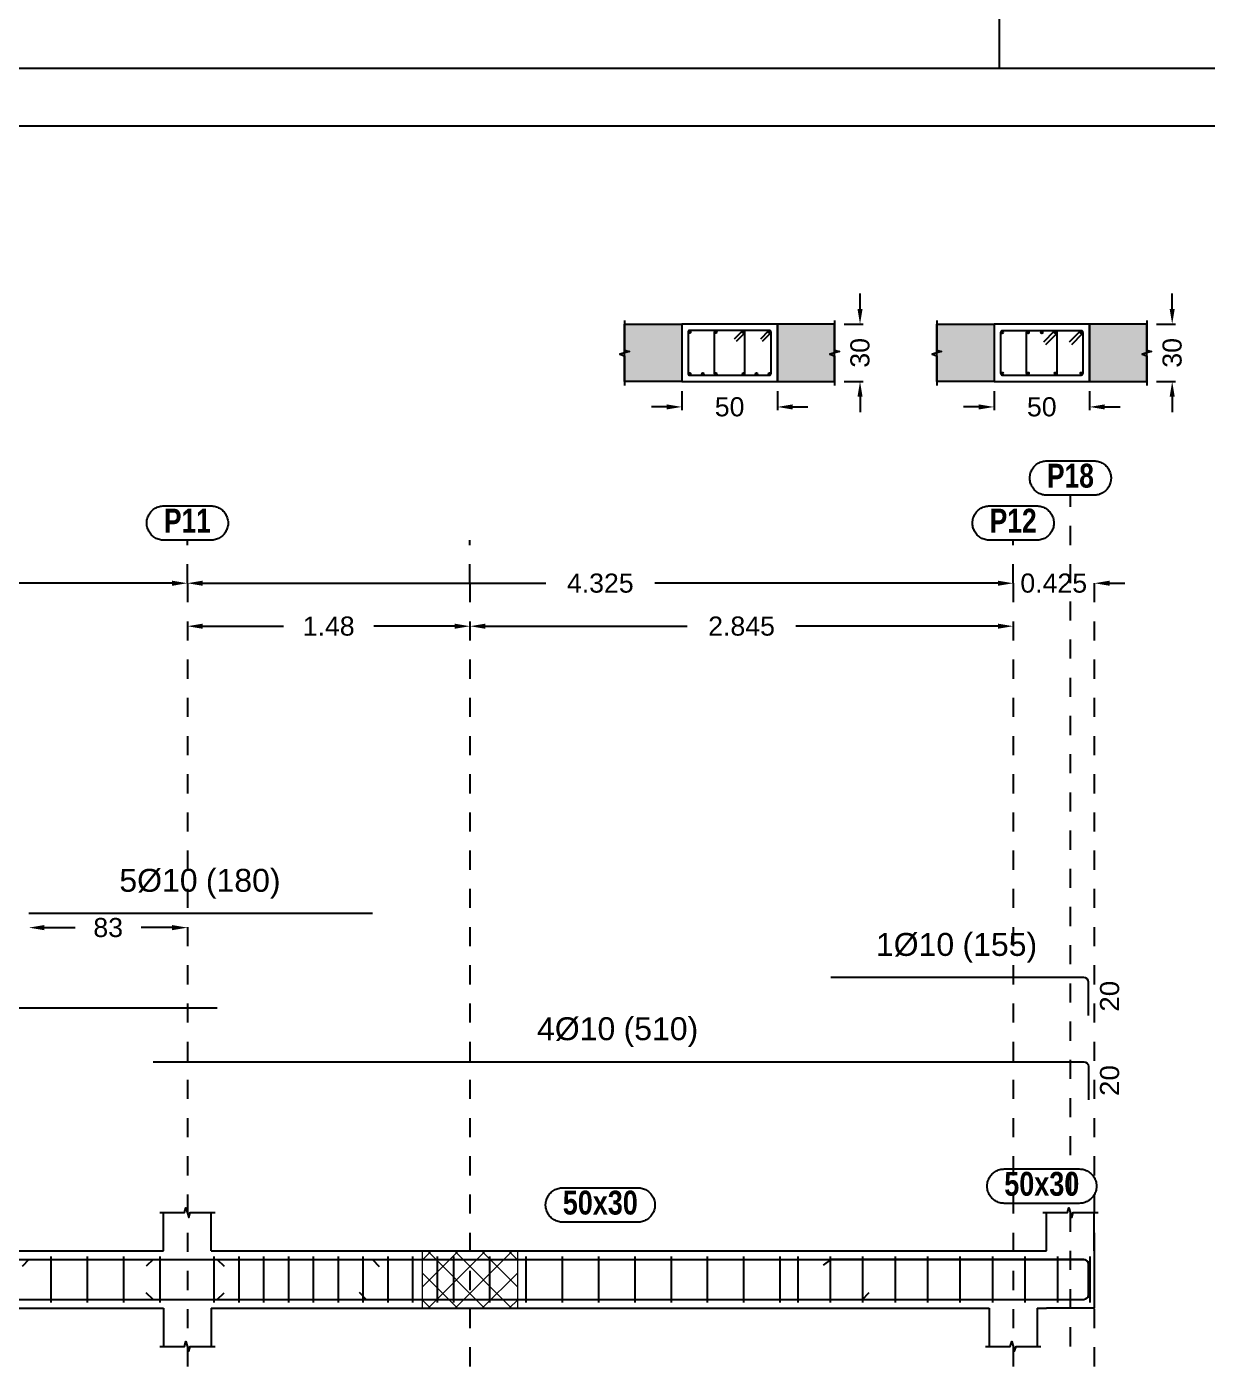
# Model space of a CAD drawing. Extents: x 2455 to 9764, y -806 to 181.
# Drawn here: x 4891.25 to 4897.43, y -496.21 to -489.16 of the extents above; entities that cross this region are included whole.
import ezdxf
from ezdxf.enums import TextEntityAlignment as Align

# ---------------------------------------------------------------- set-up
doc = ezdxf.new("R2010")
doc.units = 0
doc.header["$LTSCALE"] = 0.2
doc.header["$MEASUREMENT"] = 0
doc.linetypes.add('CYPE_RAYAPUNTO', pattern=[0.4125, 0.2025, -0.105, 0, -0.105])
doc.linetypes.add('PUNTOS2', pattern=[0.125, 0, -0.125])
for name, color, linetype in [('01_cotas', 4, 'CONTINUOUS'), ('01_parcela', 7, 'CONTINUOUS'), ('01_primera', 5, 'CONTINUOUS'), ('ALZ_CONT_NUDOS', 5, 'CONTINUOUS'), ('ALZ_CONT_VIG_HORMIGON', 5, 'CONTINUOUS'), ('ALZ_COT_COT_LIN_APOYOS', 120, 'CYPE_RAYAPUNTO'), ('ALZ_REF_REF_REFERENCIA', 3, 'CONTINUOUS'), ('ALZ_REF_TEXTO_REF_NOMBRE', 3, 'CONTINUOUS'), ('ARM_LONGITUDINAL_Ø10', 4, 'CONTINUOUS'), ('ARM_TRANSVERSAL_Ø6', 4, 'CONTINUOUS'), ('ARM_TRANSVERSAL_Ø8', 4, 'CONTINUOUS'), ('SEC_CONT_FORJADOS_SECCION', 8, 'CONTINUOUS'), ('SEC_CONT_VIG_HORMIGON_SECCION', 2, 'CONTINUOUS'), ('UNI_CORTANTES', 3, 'CONTINUOUS')]:
    doc.layers.add(name, color=color, linetype=linetype)
doc.layers.add('VIG_CARAS', color=5, linetype='CONTINUOUS', lineweight=9)
doc.styles.add('BERNARDO', font='GOTHICB.TTF')
doc.styles.add('CYPETXT_0.15', font='arial.ttf', dxfattribs={"height": 0.1})
doc.styles.add('Estilo1', font='swissel.ttf')
doc.styles.add('NIEVES2', font='sanss___.ttf')
doc.styles.add('ROMANS', font='romans')
doc.dimstyles.new('DECIMAL-50', dxfattribs={"dimtxt": 0.08, "dimasz": 0.15, "dimexe": 0.05, "dimexo": 0.05, "dimgap": 0.09, "dimtad": 0, "dimzin": 0, "dimdsep": 46, "dimtxsty": 'ROMANS', "dimblk": 'DOTSMALL', "dimcen": 0.09, "dimclrt": 7, "dimadec": 0, "dimazin": 0, "dimtfac": 1.38, "dimtix": 1, "dimtofl": 0, "dimtmove": 2, "dimatfit": 3, "dimldrblk": 'OBLIQUE', "dimfxl": 1, "dimtolj": 1, "dimtzin": 0, "dimarcsym": 0})

# ---------------------------------------------------------------- blocks, each defined once
blk = doc.blocks.new('*D608')
at = {"layer": '01_cotas', "color": 0, "linetype": 'PUNTOS2', "lineweight": -2, "transparency": 16777216}
for p, q in [((4894.6808, -491.0713), (4894.6808, -491.2043)), ((4895.1808, -491.0713), (4895.1808, -491.2043))]:
    blk.add_line(p, q, dxfattribs=at)
at = {"layer": '01_cotas', "color": 0, "lineweight": -2, "transparency": 16777216}
for p, q in [((4894.6008, -491.1543), (4894.5208, -491.1543)), ((4895.2608, -491.1543), (4895.3408, -491.1543))]:
    blk.add_line(p, q, dxfattribs=at)
at = {"layer": '01_cotas', "color": 0, "transparency": 16777216}
for points in [[(4894.6008, -491.141), (4894.6008, -491.1676), (4894.6808, -491.1543)], [(4895.2608, -491.141), (4895.2608, -491.1676), (4895.1808, -491.1543)]]:
    blk.add_solid(points, dxfattribs=at)
at = {"layer": '01_cotas', "color": 5, "transparency": 16777216, "insert": (4894.9308, -491.1543), "char_height": 0.1, "attachment_point": 5, "style": 'Estilo1'}
blk.add_mtext('\\A1;50', dxfattribs=at)
blk = doc.blocks.new('*D609')
at = {"layer": '01_cotas', "color": 0, "lineweight": -2, "transparency": 16777216}
for p, q in [((4895.6138, -490.6413), (4895.6138, -490.5613)), ((4895.6138, -491.1013), (4895.6138, -491.1813))]:
    blk.add_line(p, q, dxfattribs=at)
at = {"layer": '01_cotas', "color": 0, "linetype": 'PUNTOS2', "lineweight": -2, "transparency": 16777216}
for p, q in [((4895.5308, -490.7213), (4895.6638, -490.7213)), ((4895.5308, -491.0213), (4895.6638, -491.0213))]:
    blk.add_line(p, q, dxfattribs=at)
at = {"layer": '01_cotas', "color": 0, "transparency": 16777216}
for points in [[(4895.6005, -490.6413), (4895.6272, -490.6413), (4895.6138, -490.7213)], [(4895.6005, -491.1013), (4895.6272, -491.1013), (4895.6138, -491.0213)]]:
    blk.add_solid(points, dxfattribs=at)
at = {"layer": '01_cotas', "color": 5, "transparency": 16777216, "insert": (4895.6138, -490.8713), "char_height": 0.1, "attachment_point": 5, "rotation": 90, "style": 'Estilo1'}
blk.add_mtext('\\A1;30', dxfattribs=at)
blk = doc.blocks.new('*D610')
at = {"layer": '01_cotas', "color": 0, "linetype": 'PUNTOS2', "lineweight": -2, "transparency": 16777216}
for p, q in [((4896.3159, -491.0713), (4896.3159, -491.2043)), ((4896.8159, -491.0713), (4896.8159, -491.2043))]:
    blk.add_line(p, q, dxfattribs=at)
at = {"layer": '01_cotas', "color": 0, "lineweight": -2, "transparency": 16777216}
for p, q in [((4896.2359, -491.1543), (4896.1559, -491.1543)), ((4896.8959, -491.1543), (4896.9759, -491.1543))]:
    blk.add_line(p, q, dxfattribs=at)
at = {"layer": '01_cotas', "color": 0, "transparency": 16777216}
for points in [[(4896.2359, -491.141), (4896.2359, -491.1676), (4896.3159, -491.1543)], [(4896.8959, -491.141), (4896.8959, -491.1676), (4896.8159, -491.1543)]]:
    blk.add_solid(points, dxfattribs=at)
at = {"layer": '01_cotas', "color": 5, "transparency": 16777216, "insert": (4896.5659, -491.1543), "char_height": 0.1, "attachment_point": 5, "style": 'Estilo1'}
blk.add_mtext('\\A1;50', dxfattribs=at)
blk = doc.blocks.new('*D611')
at = {"layer": '01_cotas', "color": 0, "lineweight": -2, "transparency": 16777216}
for p, q in [((4897.2489, -490.6413), (4897.2489, -490.5613)), ((4897.2489, -491.1013), (4897.2489, -491.1813))]:
    blk.add_line(p, q, dxfattribs=at)
at = {"layer": '01_cotas', "color": 0, "linetype": 'PUNTOS2', "lineweight": -2, "transparency": 16777216}
for p, q in [((4897.1659, -490.7213), (4897.2989, -490.7213)), ((4897.1659, -491.0213), (4897.2989, -491.0213))]:
    blk.add_line(p, q, dxfattribs=at)
at = {"layer": '01_cotas', "color": 0, "transparency": 16777216}
for points in [[(4897.2356, -490.6413), (4897.2622, -490.6413), (4897.2489, -490.7213)], [(4897.2356, -491.1013), (4897.2622, -491.1013), (4897.2489, -491.0213)]]:
    blk.add_solid(points, dxfattribs=at)
at = {"layer": '01_cotas', "color": 5, "transparency": 16777216, "insert": (4897.2489, -490.8713), "char_height": 0.1, "attachment_point": 5, "rotation": 90, "style": 'Estilo1'}
blk.add_mtext('\\A1;30', dxfattribs=at)
blk = doc.blocks.new('*D612')
at = {"layer": '01_cotas', "color": 0, "lineweight": -2, "transparency": 16777216}
for p, q in [((4892.1709, -492.3022), (4892.5944, -492.3022)), ((4893.4907, -492.3022), (4893.0673, -492.3022))]:
    blk.add_line(p, q, dxfattribs=at)
at = {"layer": '01_cotas', "color": 0, "transparency": 16777216}
for points in [[(4892.1709, -492.2889), (4892.1709, -492.3156), (4892.0909, -492.3022)], [(4893.4907, -492.2889), (4893.4907, -492.3156), (4893.5707, -492.3022)]]:
    blk.add_solid(points, dxfattribs=at)
at = {"layer": '01_cotas', "color": 5, "transparency": 16777216, "insert": (4892.8308, -492.3022), "char_height": 0.1, "attachment_point": 5, "style": 'Estilo1'}
blk.add_mtext('\\A1;1.48', dxfattribs=at)
blk = doc.blocks.new('*D613')
at = {"layer": '01_cotas', "color": 0, "lineweight": -2, "transparency": 16777216}
for p, q in [((4893.6507, -492.3022), (4894.7083, -492.3022)), ((4896.3359, -492.3022), (4895.2783, -492.3022))]:
    blk.add_line(p, q, dxfattribs=at)
at = {"layer": '01_cotas', "color": 0, "transparency": 16777216}
for points in [[(4893.6507, -492.2889), (4893.6507, -492.3156), (4893.5707, -492.3022)], [(4896.3359, -492.2889), (4896.3359, -492.3156), (4896.4159, -492.3022)]]:
    blk.add_solid(points, dxfattribs=at)
at = {"layer": '01_cotas', "color": 5, "transparency": 16777216, "insert": (4894.9933, -492.3022), "char_height": 0.1, "attachment_point": 5, "style": 'Estilo1'}
blk.add_mtext('\\A1;2.845', dxfattribs=at)
blk = doc.blocks.new('*D615')
at = {"layer": '01_cotas', "color": 0, "lineweight": -2, "transparency": 16777216}
for p, q in [((4888.9709, -492.0772), (4890.2967, -492.0772)), ((4892.0109, -492.0772), (4890.6851, -492.0772))]:
    blk.add_line(p, q, dxfattribs=at)
at = {"layer": '01_cotas', "color": 0, "transparency": 16777216}
for points in [[(4888.9709, -492.0639), (4888.9709, -492.0906), (4888.8909, -492.0772)], [(4892.0109, -492.0639), (4892.0109, -492.0906), (4892.0909, -492.0772)]]:
    blk.add_solid(points, dxfattribs=at)
at = {"layer": '01_cotas', "color": 5, "transparency": 16777216, "insert": (4890.4909, -492.0772), "char_height": 0.1, "attachment_point": 5, "style": 'Estilo1'}
blk.add_mtext('\\A1;3.2', dxfattribs=at)
blk = doc.blocks.new('*D616')
at = {"layer": '01_cotas', "color": 0, "lineweight": -2, "transparency": 16777216}
for p, q in [((4892.1709, -492.0772), (4893.9678, -492.0772)), ((4896.3359, -492.0772), (4894.539, -492.0772))]:
    blk.add_line(p, q, dxfattribs=at)
at = {"layer": '01_cotas', "color": 0, "transparency": 16777216}
for points in [[(4892.1709, -492.0639), (4892.1709, -492.0906), (4892.0909, -492.0772)], [(4896.3359, -492.0639), (4896.3359, -492.0906), (4896.4159, -492.0772)]]:
    blk.add_solid(points, dxfattribs=at)
at = {"layer": '01_cotas', "color": 5, "transparency": 16777216, "insert": (4894.2534, -492.0772), "char_height": 0.1, "attachment_point": 5, "style": 'Estilo1'}
blk.add_mtext('\\A1;4.325', dxfattribs=at)
blk = doc.blocks.new('*D617')
at = {"layer": '01_cotas', "color": 0, "lineweight": -2, "transparency": 16777216}
for p, q in [((4896.3359, -492.0772), (4896.2559, -492.0772)), ((4896.9209, -492.0772), (4897.0009, -492.0772))]:
    blk.add_line(p, q, dxfattribs=at)
at = {"layer": '01_cotas', "color": 0, "transparency": 16777216}
for points in [[(4896.3359, -492.0639), (4896.3359, -492.0906), (4896.4159, -492.0772)], [(4896.9209, -492.0639), (4896.9209, -492.0906), (4896.8409, -492.0772)]]:
    blk.add_solid(points, dxfattribs=at)
at = {"layer": '01_cotas', "color": 5, "transparency": 16777216, "insert": (4896.6284, -492.0772), "char_height": 0.1, "attachment_point": 5, "style": 'Estilo1'}
blk.add_mtext('\\A1;0.425', dxfattribs=at)
blk = doc.blocks.new('*D618')
at = {"layer": '01_cotas', "color": 0, "lineweight": -2, "transparency": 16777216}
for p, q in [((4891.3407, -493.8802), (4891.5031, -493.8802)), ((4892.0109, -493.8802), (4891.8485, -493.8802))]:
    blk.add_line(p, q, dxfattribs=at)
at = {"layer": '01_cotas', "color": 0, "transparency": 16777216}
for points in [[(4891.3407, -493.8668), (4891.3407, -493.8935), (4891.2607, -493.8802)], [(4892.0109, -493.8668), (4892.0109, -493.8935), (4892.0909, -493.8802)]]:
    blk.add_solid(points, dxfattribs=at)
at = {"layer": '01_cotas', "color": 5, "transparency": 16777216, "insert": (4891.6758, -493.8802), "char_height": 0.1, "attachment_point": 5, "style": 'Estilo1'}
blk.add_mtext('\\A1;83', dxfattribs=at)

msp = doc.modelspace()

# ---------------------------------------------------------------- hatches: boundary and pattern name
at = {"layer": 'SEC_CONT_FORJADOS_SECCION', "true_color": 0xdad7d3}
for points in [[(4894.3808, -490.7213), (4894.6808, -490.7213), (4894.6808, -491.0213), (4894.3808, -491.0213)], [(4895.4808, -490.7213), (4895.1808, -490.7213), (4895.1808, -491.0213), (4895.4808, -491.0213)], [(4896.0159, -490.7213), (4896.3159, -490.7213), (4896.3159, -491.0213), (4896.0159, -491.0213)], [(4897.1159, -490.7213), (4896.8159, -490.7213), (4896.8159, -491.0213), (4897.1159, -491.0213)]]:
    msp.add_hatch(color=254, dxfattribs=at).paths.add_polyline_path(points)

# ---------------------------------------------------------------- linework, layer by layer
at = {"layer": '01_parcela', "color": 7, "ltscale": 2.5}
for p, q in [((4896.3435, -479.1127), (4896.3425, -489.3802)), ((4887.3183, -489.3802), (4910.1827, -489.3802))]:
    msp.add_line(p, q, dxfattribs=at)
at = {"layer": '01_primera', "ltscale": 2.5}
msp.add_line((4887.3183, -489.6827), (4910.1827, -489.6827), dxfattribs=at)
at = {"layer": 'ALZ_CONT_NUDOS'}
for p, q in [((4891.9659, -495.5721), (4891.9659, -495.3721)), ((4892.2159, -495.5721), (4892.2159, -495.3721)), ((4896.5909, -495.5721), (4896.5909, -495.3721)), ((4896.8409, -495.5721), (4896.8409, -495.3721)), ((4891.9659, -495.8721), (4891.9659, -496.0721)), ((4892.2159, -495.8721), (4892.2159, -496.0721)), ((4896.2909, -495.8721), (4896.2909, -496.0721)), ((4896.5409, -495.8721), (4896.5409, -496.0721))]:
    msp.add_line(p, q, dxfattribs=at)
at = {"layer": 'ALZ_CONT_NUDOS', "lineweight": 0}
for p, q in [((4893.3207, -495.6208), (4893.3695, -495.5721)), ((4893.3207, -495.7623), (4893.5109, -495.5721)), ((4893.6477, -495.8721), (4893.3477, -495.5721)), ((4893.3524, -495.8721), (4893.6524, -495.5721)), ((4893.7891, -495.8721), (4893.4891, -495.5721)), ((4893.4938, -495.8721), (4893.7938, -495.5721)), ((4893.8207, -495.7623), (4893.6305, -495.5721)), ((4893.8207, -495.6208), (4893.772, -495.5721)), ((4893.5063, -495.8721), (4893.3207, -495.6865)), ((4893.6352, -495.8721), (4893.8207, -495.6865)), ((4893.3648, -495.8721), (4893.3207, -495.8279)), ((4893.7766, -495.8721), (4893.8207, -495.8279))]:
    msp.add_line(p, q, dxfattribs=at)
at = {"layer": 'ALZ_CONT_NUDOS'}
for points in [[(4891.9459, -495.3721), (4892.0759, -495.3721), (4892.0834, -495.3471), (4892.0984, -495.3971), (4892.1059, -495.3721), (4892.2359, -495.3721)], [(4896.5709, -495.3721), (4896.7009, -495.3721), (4896.7084, -495.3471), (4896.7234, -495.3971), (4896.7309, -495.3721), (4896.8609, -495.3721)], [(4896.2909, -495.5721), (4896.5409, -495.5721)], [(4896.8409, -495.5721), (4896.8409, -495.8721), (4896.5909, -495.8721)], [(4891.9459, -496.0721), (4892.0759, -496.0721), (4892.0834, -496.0471), (4892.0984, -496.0971), (4892.1059, -496.0721), (4892.2359, -496.0721)], [(4896.2709, -496.0721), (4896.4009, -496.0721), (4896.4084, -496.0471), (4896.4234, -496.0971), (4896.4309, -496.0721), (4896.5609, -496.0721)]]:
    msp.add_lwpolyline(points, dxfattribs=at)
at = {"layer": 'ALZ_CONT_NUDOS', "lineweight": 0}
msp.add_lwpolyline([(4893.3207, -495.5721), (4893.3207, -495.8721), (4893.8207, -495.8721), (4893.8207, -495.5721), (4893.3207, -495.5721)], close=True, dxfattribs=at)
at = {"layer": 'ALZ_CONT_VIG_HORMIGON'}
for p, q in [((4889.0159, -495.5721), (4891.9659, -495.5721)), ((4892.2159, -495.5721), (4893.5707, -495.5721)), ((4893.5707, -495.5721), (4896.2909, -495.5721)), ((4896.5409, -495.5721), (4896.5909, -495.5721)), ((4889.0159, -495.8721), (4891.9659, -495.8721)), ((4892.2159, -495.8721), (4893.5707, -495.8721)), ((4893.5707, -495.8721), (4896.2909, -495.8721)), ((4896.5409, -495.8721), (4896.5909, -495.8721))]:
    msp.add_line(p, q, dxfattribs=at)
at = {"layer": 'ALZ_COT_COT_LIN_APOYOS'}
for p, q in [((4896.7159, -492.0772), (4896.7159, -491.6168)), ((4892.0909, -492.0772), (4892.0909, -491.8522)), ((4893.5707, -492.0772), (4893.5707, -491.8522)), ((4896.4159, -492.0772), (4896.4159, -491.8522)), ((4892.0909, -492.0772), (4892.0909, -498.2671)), ((4892.0909, -492.0772), (4892.0909, -498.2671)), ((4893.5707, -492.0772), (4893.5707, -498.2671)), ((4896.4159, -492.0772), (4896.4159, -498.2671)), ((4896.4159, -492.0772), (4896.4159, -498.2671)), ((4896.7159, -496.0721), (4896.7159, -492.0772)), ((4896.8409, -492.0772), (4896.8409, -498.2671))]:
    msp.add_line(p, q, dxfattribs=at)
at = {"layer": 'ALZ_REF_REF_REFERENCIA'}
for points in [[(4896.8389, -491.4368), (4896.8449, -491.437), (4896.8509, -491.4376), (4896.8568, -491.4386), (4896.8627, -491.44), (4896.8684, -491.4417), (4896.874, -491.4439), (4896.8795, -491.4464), (4896.8848, -491.4493), (4896.8898, -491.4526), (4896.8947, -491.4561), (4896.8993, -491.46), (4896.9036, -491.4642), (4896.9076, -491.4687), (4896.9114, -491.4734), (4896.9148, -491.4783), (4896.9178, -491.4835), (4896.9205, -491.4889), (4896.9229, -491.4944), (4896.9249, -491.5001), (4896.9264, -491.5059), (4896.9276, -491.5118), (4896.9284, -491.5178), (4896.9288, -491.5238), (4896.9288, -491.5298), (4896.9284, -491.5358), (4896.9276, -491.5417), (4896.9264, -491.5476), (4896.9249, -491.5534), (4896.9229, -491.5591), (4896.9205, -491.5646), (4896.9178, -491.57), (4896.9148, -491.5752), (4896.9114, -491.5801), (4896.9076, -491.5849), (4896.9036, -491.5893), (4896.8993, -491.5935), (4896.8947, -491.5974), (4896.8898, -491.601), (4896.8848, -491.6042), (4896.8795, -491.6071), (4896.874, -491.6096), (4896.8684, -491.6118), (4896.8627, -491.6136), (4896.8568, -491.615), (4896.8509, -491.616), (4896.8449, -491.6166), (4896.8389, -491.6168), (4896.5929, -491.6168), (4896.5869, -491.6166), (4896.5809, -491.616), (4896.575, -491.615), (4896.5691, -491.6136), (4896.5634, -491.6118), (4896.5578, -491.6096), (4896.5523, -491.6071), (4896.547, -491.6042), (4896.542, -491.601), (4896.5371, -491.5974), (4896.5325, -491.5935), (4896.5282, -491.5893), (4896.5242, -491.5849), (4896.5204, -491.5801), (4896.517, -491.5752), (4896.514, -491.57), (4896.5113, -491.5646), (4896.5089, -491.5591), (4896.5069, -491.5534), (4896.5054, -491.5476), (4896.5042, -491.5417), (4896.5034, -491.5358), (4896.503, -491.5298), (4896.503, -491.5238), (4896.5034, -491.5178), (4896.5042, -491.5118), (4896.5054, -491.5059), (4896.5069, -491.5001), (4896.5089, -491.4944), (4896.5113, -491.4889), (4896.514, -491.4835), (4896.517, -491.4783), (4896.5204, -491.4734), (4896.5242, -491.4687), (4896.5282, -491.4642), (4896.5325, -491.46), (4896.5371, -491.4561), (4896.542, -491.4526), (4896.547, -491.4493), (4896.5523, -491.4464), (4896.5578, -491.4439), (4896.5634, -491.4417), (4896.5691, -491.44), (4896.575, -491.4386), (4896.5809, -491.4376), (4896.5869, -491.437), (4896.5929, -491.4368), (4896.8389, -491.4368)], [(4892.2139, -491.6722), (4892.2199, -491.6724), (4892.2259, -491.673), (4892.2318, -491.674), (4892.2377, -491.6754), (4892.2434, -491.6772), (4892.249, -491.6794), (4892.2545, -491.6819), (4892.2598, -491.6848), (4892.2648, -491.688), (4892.2697, -491.6916), (4892.2743, -491.6955), (4892.2786, -491.6997), (4892.2826, -491.7041), (4892.2864, -491.7088), (4892.2898, -491.7138), (4892.2928, -491.719), (4892.2956, -491.7243), (4892.2979, -491.7299), (4892.2999, -491.7356), (4892.3015, -491.7414), (4892.3027, -491.7473), (4892.3035, -491.7532), (4892.3039, -491.7592), (4892.3039, -491.7652), (4892.3035, -491.7712), (4892.3027, -491.7772), (4892.3015, -491.7831), (4892.2999, -491.7889), (4892.2979, -491.7946), (4892.2956, -491.8001), (4892.2928, -491.8055), (4892.2898, -491.8107), (4892.2864, -491.8156), (4892.2826, -491.8203), (4892.2786, -491.8248), (4892.2743, -491.829), (4892.2697, -491.8329), (4892.2648, -491.8364), (4892.2598, -491.8397), (4892.2545, -491.8426), (4892.249, -491.8451), (4892.2434, -491.8472), (4892.2377, -491.849), (4892.2318, -491.8504), (4892.2259, -491.8514), (4892.2199, -491.852), (4892.2139, -491.8522), (4891.9679, -491.8522), (4891.9619, -491.852), (4891.9559, -491.8514), (4891.95, -491.8504), (4891.9441, -491.849), (4891.9384, -491.8472), (4891.9328, -491.8451), (4891.9273, -491.8426), (4891.922, -491.8397), (4891.917, -491.8364), (4891.9121, -491.8329), (4891.9075, -491.829), (4891.9032, -491.8248), (4891.8992, -491.8203), (4891.8955, -491.8156), (4891.8921, -491.8107), (4891.889, -491.8055), (4891.8863, -491.8001), (4891.8839, -491.7946), (4891.882, -491.7889), (4891.8804, -491.7831), (4891.8792, -491.7772), (4891.8784, -491.7712), (4891.878, -491.7652), (4891.878, -491.7592), (4891.8784, -491.7532), (4891.8792, -491.7473), (4891.8804, -491.7414), (4891.882, -491.7356), (4891.8839, -491.7299), (4891.8863, -491.7243), (4891.889, -491.719), (4891.8921, -491.7138), (4891.8955, -491.7088), (4891.8992, -491.7041), (4891.9032, -491.6997), (4891.9075, -491.6955), (4891.9121, -491.6916), (4891.917, -491.688), (4891.922, -491.6848), (4891.9273, -491.6819), (4891.9328, -491.6794), (4891.9384, -491.6772), (4891.9441, -491.6754), (4891.95, -491.674), (4891.9559, -491.673), (4891.9619, -491.6724), (4891.9679, -491.6722), (4892.2139, -491.6722)], [(4896.5389, -491.6722), (4896.5449, -491.6724), (4896.5509, -491.673), (4896.5568, -491.674), (4896.5627, -491.6754), (4896.5684, -491.6772), (4896.574, -491.6794), (4896.5795, -491.6819), (4896.5848, -491.6848), (4896.5898, -491.688), (4896.5947, -491.6916), (4896.5993, -491.6955), (4896.6036, -491.6997), (4896.6076, -491.7041), (4896.6114, -491.7088), (4896.6148, -491.7138), (4896.6178, -491.719), (4896.6206, -491.7243), (4896.6229, -491.7299), (4896.6249, -491.7356), (4896.6265, -491.7414), (4896.6277, -491.7473), (4896.6285, -491.7532), (4896.6289, -491.7592), (4896.6289, -491.7652), (4896.6285, -491.7712), (4896.6277, -491.7772), (4896.6265, -491.7831), (4896.6249, -491.7889), (4896.6229, -491.7946), (4896.6206, -491.8001), (4896.6178, -491.8055), (4896.6148, -491.8107), (4896.6114, -491.8156), (4896.6076, -491.8203), (4896.6036, -491.8248), (4896.5993, -491.829), (4896.5947, -491.8329), (4896.5898, -491.8364), (4896.5848, -491.8397), (4896.5795, -491.8426), (4896.574, -491.8451), (4896.5684, -491.8472), (4896.5627, -491.849), (4896.5568, -491.8504), (4896.5509, -491.8514), (4896.5449, -491.852), (4896.5389, -491.8522), (4896.2929, -491.8522), (4896.2869, -491.852), (4896.2809, -491.8514), (4896.275, -491.8504), (4896.2691, -491.849), (4896.2634, -491.8472), (4896.2578, -491.8451), (4896.2523, -491.8426), (4896.247, -491.8397), (4896.242, -491.8364), (4896.2371, -491.8329), (4896.2325, -491.829), (4896.2282, -491.8248), (4896.2242, -491.8203), (4896.2205, -491.8156), (4896.2171, -491.8107), (4896.214, -491.8055), (4896.2113, -491.8001), (4896.2089, -491.7946), (4896.207, -491.7889), (4896.2054, -491.7831), (4896.2042, -491.7772), (4896.2034, -491.7712), (4896.203, -491.7652), (4896.203, -491.7592), (4896.2034, -491.7532), (4896.2042, -491.7473), (4896.2054, -491.7414), (4896.207, -491.7356), (4896.2089, -491.7299), (4896.2113, -491.7243), (4896.214, -491.719), (4896.2171, -491.7138), (4896.2205, -491.7088), (4896.2242, -491.7041), (4896.2282, -491.6997), (4896.2325, -491.6955), (4896.2371, -491.6916), (4896.242, -491.688), (4896.247, -491.6848), (4896.2523, -491.6819), (4896.2578, -491.6794), (4896.2634, -491.6772), (4896.2691, -491.6754), (4896.275, -491.674), (4896.2809, -491.673), (4896.2869, -491.6724), (4896.2929, -491.6722), (4896.5389, -491.6722)]]:
    msp.add_lwpolyline(points, close=True, dxfattribs=at)
at = {"layer": 'ALZ_REF_TEXTO_REF_NOMBRE', "color": 5}
for points in [[(4896.7624, -495.1436), (4896.7684, -495.1438), (4896.7744, -495.1444), (4896.7803, -495.1454), (4896.7862, -495.1468), (4896.7919, -495.1486), (4896.7975, -495.1507), (4896.803, -495.1532), (4896.8083, -495.1561), (4896.8133, -495.1594), (4896.8182, -495.1629), (4896.8228, -495.1668), (4896.8271, -495.171), (4896.8311, -495.1755), (4896.8349, -495.1802), (4896.8383, -495.1851), (4896.8413, -495.1903), (4896.844, -495.1957), (4896.8464, -495.2012), (4896.8484, -495.2069), (4896.85, -495.2127), (4896.8512, -495.2186), (4896.852, -495.2246), (4896.8524, -495.2306), (4896.8524, -495.2366), (4896.852, -495.2426), (4896.8512, -495.2485), (4896.85, -495.2544), (4896.8484, -495.2602), (4896.8464, -495.2659), (4896.844, -495.2715), (4896.8413, -495.2768), (4896.8383, -495.282), (4896.8349, -495.287), (4896.8311, -495.2917), (4896.8271, -495.2961), (4896.8228, -495.3003), (4896.8182, -495.3042), (4896.8133, -495.3078), (4896.8083, -495.311), (4896.803, -495.3139), (4896.7975, -495.3164), (4896.7919, -495.3186), (4896.7862, -495.3204), (4896.7803, -495.3218), (4896.7744, -495.3228), (4896.7684, -495.3234), (4896.7624, -495.3236), (4896.3694, -495.3236), (4896.3634, -495.3234), (4896.3574, -495.3228), (4896.3515, -495.3218), (4896.3456, -495.3204), (4896.3399, -495.3186), (4896.3343, -495.3164), (4896.3288, -495.3139), (4896.3235, -495.311), (4896.3185, -495.3078), (4896.3136, -495.3042), (4896.309, -495.3003), (4896.3047, -495.2961), (4896.3007, -495.2917), (4896.297, -495.287), (4896.2935, -495.282), (4896.2905, -495.2768), (4896.2878, -495.2715), (4896.2854, -495.2659), (4896.2834, -495.2602), (4896.2819, -495.2544), (4896.2807, -495.2485), (4896.2799, -495.2426), (4896.2795, -495.2366), (4896.2795, -495.2306), (4896.2799, -495.2246), (4896.2807, -495.2186), (4896.2819, -495.2127), (4896.2834, -495.2069), (4896.2854, -495.2012), (4896.2878, -495.1957), (4896.2905, -495.1903), (4896.2935, -495.1851), (4896.297, -495.1802), (4896.3007, -495.1755), (4896.3047, -495.171), (4896.309, -495.1668), (4896.3136, -495.1629), (4896.3185, -495.1594), (4896.3235, -495.1561), (4896.3288, -495.1532), (4896.3343, -495.1507), (4896.3399, -495.1486), (4896.3456, -495.1468), (4896.3515, -495.1454), (4896.3574, -495.1444), (4896.3634, -495.1438), (4896.3694, -495.1436), (4896.7624, -495.1436)], [(4894.4499, -495.2421), (4894.4559, -495.2423), (4894.4619, -495.2429), (4894.4678, -495.2439), (4894.4737, -495.2453), (4894.4794, -495.247), (4894.485, -495.2492), (4894.4905, -495.2517), (4894.4958, -495.2546), (4894.5008, -495.2579), (4894.5057, -495.2614), (4894.5103, -495.2653), (4894.5146, -495.2695), (4894.5186, -495.2739), (4894.5224, -495.2787), (4894.5258, -495.2836), (4894.5288, -495.2888), (4894.5316, -495.2942), (4894.5339, -495.2997), (4894.5359, -495.3054), (4894.5375, -495.3112), (4894.5387, -495.3171), (4894.5395, -495.323), (4894.5399, -495.329), (4894.5399, -495.3351), (4894.5395, -495.3411), (4894.5387, -495.347), (4894.5375, -495.3529), (4894.5359, -495.3587), (4894.5339, -495.3644), (4894.5316, -495.3699), (4894.5288, -495.3753), (4894.5258, -495.3805), (4894.5224, -495.3854), (4894.5186, -495.3902), (4894.5146, -495.3946), (4894.5103, -495.3988), (4894.5057, -495.4027), (4894.5008, -495.4063), (4894.4958, -495.4095), (4894.4905, -495.4124), (4894.485, -495.4149), (4894.4794, -495.4171), (4894.4737, -495.4189), (4894.4678, -495.4203), (4894.4619, -495.4213), (4894.4559, -495.4219), (4894.4499, -495.4221), (4894.0569, -495.4221), (4894.0509, -495.4219), (4894.0449, -495.4213), (4894.039, -495.4203), (4894.0331, -495.4189), (4894.0274, -495.4171), (4894.0218, -495.4149), (4894.0163, -495.4124), (4894.011, -495.4095), (4894.006, -495.4063), (4894.0011, -495.4027), (4893.9965, -495.3988), (4893.9922, -495.3946), (4893.9882, -495.3902), (4893.9845, -495.3854), (4893.9811, -495.3805), (4893.978, -495.3753), (4893.9753, -495.3699), (4893.9729, -495.3644), (4893.971, -495.3587), (4893.9694, -495.3529), (4893.9682, -495.347), (4893.9674, -495.3411), (4893.967, -495.3351), (4893.967, -495.329), (4893.9674, -495.323), (4893.9682, -495.3171), (4893.9694, -495.3112), (4893.971, -495.3054), (4893.9729, -495.2997), (4893.9753, -495.2942), (4893.978, -495.2888), (4893.9811, -495.2836), (4893.9845, -495.2787), (4893.9882, -495.2739), (4893.9922, -495.2695), (4893.9965, -495.2653), (4894.0011, -495.2614), (4894.006, -495.2579), (4894.011, -495.2546), (4894.0163, -495.2517), (4894.0218, -495.2492), (4894.0274, -495.247), (4894.0331, -495.2453), (4894.039, -495.2439), (4894.0449, -495.2429), (4894.0509, -495.2423), (4894.0569, -495.2421), (4894.4499, -495.2421)]]:
    msp.add_lwpolyline(points, close=True, dxfattribs=at)
at = {"layer": 'ARM_LONGITUDINAL_Ø10'}
for p, q in [((4891.2607, -495.6181), (4891.2253, -495.6534)), ((4891.9109, -495.6181), (4891.8741, -495.6519)), ((4892.2459, -495.6181), (4892.283, -495.6516)), ((4893.0607, -495.6181), (4893.096, -495.6534)), ((4895.4609, -495.6181), (4895.4207, -495.6478)), ((4891.9109, -495.8261), (4891.8741, -495.7922)), ((4892.2459, -495.8261), (4892.283, -495.7925)), ((4893.0269, -495.8261), (4892.9915, -495.7907)), ((4895.6269, -495.8261), (4895.6622, -495.7907))]:
    msp.add_line(p, q, dxfattribs=at)
for points in [[(4891.2607, -493.8052), (4893.0607, -493.8052)], [(4896.8109, -494.3408), (4896.8109, -494.1658), (4896.809, -494.1562), (4896.8036, -494.1481), (4896.7955, -494.1427), (4896.7859, -494.1408), (4895.4609, -494.1408)], [(4888.1959, -494.4994), (4888.1959, -494.3244), (4888.1978, -494.3148), (4888.2032, -494.3067), (4888.2113, -494.3013), (4888.2209, -494.2994), (4892.2459, -494.2994)], [(4891.9109, -494.5821), (4896.7859, -494.5821), (4896.7955, -494.584), (4896.8036, -494.5894), (4896.809, -494.5975), (4896.8109, -494.6071), (4896.8109, -494.7821)], [(4888.1959, -495.8181), (4888.1959, -495.6431), (4888.1978, -495.6335), (4888.2032, -495.6254), (4888.2113, -495.62), (4888.2209, -495.6181), (4892.2459, -495.6181)], [(4888.1959, -495.6261), (4888.1959, -495.8011), (4888.1978, -495.8106), (4888.2032, -495.8187), (4888.2113, -495.8242), (4888.2209, -495.8261), (4892.2459, -495.8261)], [(4891.2607, -495.6181), (4893.0607, -495.6181)], [(4891.9109, -495.6181), (4896.7859, -495.6181), (4896.7955, -495.62), (4896.8036, -495.6254), (4896.809, -495.6335), (4896.8109, -495.6431), (4896.8109, -495.8181)], [(4891.9109, -495.8261), (4896.7859, -495.8261), (4896.7955, -495.8242), (4896.8036, -495.8187), (4896.809, -495.8106), (4896.8109, -495.8011), (4896.8109, -495.6261)], [(4896.8109, -495.8181), (4896.8109, -495.6431), (4896.809, -495.6335), (4896.8036, -495.6254), (4896.7955, -495.62), (4896.7859, -495.6181), (4895.4609, -495.6181)], [(4893.0269, -495.8261), (4895.6269, -495.8261)]]:
    msp.add_lwpolyline(points, dxfattribs=at)
for centre in [(4894.7218, -490.7623), (4894.8585, -490.7623), (4895.0032, -490.7623), (4895.1398, -490.7623), (4896.3589, -490.7643), (4896.4939, -490.7643), (4896.5659, -490.7643), (4896.6379, -490.7643), (4896.7729, -490.7643), (4894.7218, -490.9803), (4894.7902, -490.9803), (4894.8585, -490.9803), (4895.0032, -490.9803), (4895.0715, -490.9803), (4895.1398, -490.9803), (4896.3589, -490.9783), (4896.4939, -490.9783), (4896.6379, -490.9783), (4896.7729, -490.9783)]:
    msp.add_circle(centre, 0.005, dxfattribs=at)
at = {"layer": 'ARM_TRANSVERSAL_Ø6'}
for p, q in [((4891.3759, -495.6021), (4891.3759, -495.8421)), ((4891.5659, -495.6021), (4891.5659, -495.8421)), ((4891.7559, -495.6021), (4891.7559, -495.8421)), ((4891.9459, -495.6021), (4891.9459, -495.8421)), ((4892.2299, -495.6021), (4892.2299, -495.8421)), ((4892.3599, -495.6021), (4892.3599, -495.8421)), ((4892.4899, -495.6021), (4892.4899, -495.8421)), ((4892.6199, -495.6021), (4892.6199, -495.8421)), ((4892.7499, -495.6021), (4892.7499, -495.8421)), ((4892.8799, -495.6021), (4892.8799, -495.8421)), ((4893.0099, -495.6021), (4893.0099, -495.8421)), ((4893.1399, -495.6021), (4893.1399, -495.8421)), ((4893.2699, -495.6021), (4893.2699, -495.8421)), ((4893.3999, -495.6021), (4893.3999, -495.8421)), ((4893.4839, -495.6021), (4893.4839, -495.8421)), ((4893.6739, -495.6021), (4893.6739, -495.8421)), ((4893.8639, -495.6021), (4893.8639, -495.8421)), ((4894.0539, -495.6021), (4894.0539, -495.8421)), ((4894.2439, -495.6021), (4894.2439, -495.8421)), ((4894.4339, -495.6021), (4894.4339, -495.8421)), ((4894.6239, -495.6021), (4894.6239, -495.8421)), ((4894.8139, -495.6021), (4894.8139, -495.8421)), ((4895.0039, -495.6021), (4895.0039, -495.8421)), ((4895.1939, -495.6021), (4895.1939, -495.8421))]:
    msp.add_line(p, q, dxfattribs=at)
for points in [[(4895.1031, -490.8104), (4895.1455, -490.768), (4895.1465, -490.7667), (4895.1472, -490.7654), (4895.1477, -490.7639), (4895.1478, -490.7623), (4895.1477, -490.7607), (4895.1472, -490.7592), (4895.1465, -490.7579), (4895.1455, -490.7566), (4895.1443, -490.7556), (4895.1429, -490.7549), (4895.1414, -490.7545), (4895.1398, -490.7543), (4894.7218, -490.7543), (4894.7188, -490.7549), (4894.7162, -490.7566), (4894.7144, -490.7592), (4894.7138, -490.7623), (4894.7138, -490.9803), (4894.7144, -490.9834), (4894.7162, -490.986), (4894.7188, -490.9877), (4894.7218, -490.9883), (4895.1398, -490.9883), (4895.1429, -490.9877), (4895.1455, -490.986), (4895.1472, -490.9834), (4895.1478, -490.9803), (4895.1478, -490.7623), (4895.1477, -490.7607), (4895.1472, -490.7592), (4895.1465, -490.7579), (4895.1455, -490.7566), (4895.1443, -490.7556), (4895.1429, -490.7549), (4895.1414, -490.7545), (4895.1398, -490.7543), (4895.1386, -490.7544), (4895.1374, -490.7547), (4895.1362, -490.7552), (4895.1351, -490.7558), (4895.1342, -490.7566), (4895.0917, -490.7991)], [(4894.9664, -490.8104), (4895.0088, -490.768), (4895.0098, -490.7667), (4895.0105, -490.7654), (4895.011, -490.7639), (4895.0112, -490.7623), (4895.011, -490.7607), (4895.0105, -490.7592), (4895.0098, -490.7579), (4895.0088, -490.7566), (4895.0076, -490.7556), (4895.0062, -490.7549), (4895.0047, -490.7545), (4895.0032, -490.7543), (4894.8585, -490.7543), (4894.8554, -490.7549), (4894.8528, -490.7566), (4894.8511, -490.7592), (4894.8505, -490.7623), (4894.8505, -490.9803), (4894.8511, -490.9834), (4894.8528, -490.986), (4894.8554, -490.9877), (4894.8585, -490.9883), (4895.0032, -490.9883), (4895.0062, -490.9877), (4895.0088, -490.986), (4895.0105, -490.9834), (4895.0112, -490.9803), (4895.0112, -490.7623), (4895.011, -490.7607), (4895.0105, -490.7592), (4895.0098, -490.7579), (4895.0088, -490.7566), (4895.0076, -490.7556), (4895.0062, -490.7549), (4895.0047, -490.7545), (4895.0032, -490.7543), (4895.0016, -490.7545), (4895.0001, -490.7549), (4894.9987, -490.7556), (4894.9975, -490.7566), (4894.9551, -490.7991)]]:
    msp.add_lwpolyline(points, dxfattribs=at)
at = {"layer": 'ARM_TRANSVERSAL_Ø8'}
for p, q in [((4895.2874, -495.6021), (4895.2874, -495.8421)), ((4895.4574, -495.6021), (4895.4574, -495.8421)), ((4895.6274, -495.6021), (4895.6274, -495.8421)), ((4895.7974, -495.6021), (4895.7974, -495.8421)), ((4895.9674, -495.6021), (4895.9674, -495.8421)), ((4896.1374, -495.6021), (4896.1374, -495.8421)), ((4896.3074, -495.6021), (4896.3074, -495.8421)), ((4896.4774, -495.6021), (4896.4774, -495.8421)), ((4896.6474, -495.6021), (4896.6474, -495.8421)), ((4896.8174, -495.6021), (4896.8174, -495.8421))]:
    msp.add_line(p, q, dxfattribs=at)
for points in [[(4896.7227, -490.8272), (4896.7793, -490.7707), (4896.7804, -490.7693), (4896.7812, -490.7677), (4896.7817, -490.7661), (4896.7819, -490.7643), (4896.7817, -490.7625), (4896.7812, -490.7609), (4896.7804, -490.7593), (4896.7793, -490.7579), (4896.7779, -490.7568), (4896.7764, -490.756), (4896.7747, -490.7555), (4896.7729, -490.7553), (4896.3589, -490.7553), (4896.3555, -490.756), (4896.3525, -490.7579), (4896.3506, -490.7609), (4896.3499, -490.7643), (4896.3499, -490.9783), (4896.3506, -490.9817), (4896.3525, -490.9847), (4896.3555, -490.9866), (4896.3589, -490.9873), (4896.7729, -490.9873), (4896.7764, -490.9866), (4896.7793, -490.9847), (4896.7812, -490.9817), (4896.7819, -490.9783), (4896.7819, -490.7643), (4896.7817, -490.7625), (4896.7812, -490.7609), (4896.7804, -490.7593), (4896.7793, -490.7579), (4896.7779, -490.7568), (4896.7764, -490.756), (4896.7747, -490.7555), (4896.7729, -490.7553), (4896.7712, -490.7555), (4896.7695, -490.756), (4896.7679, -490.7568), (4896.7665, -490.7579), (4896.71, -490.8145)], [(4896.5877, -490.8272), (4896.6443, -490.7707), (4896.6454, -490.7693), (4896.6462, -490.7677), (4896.6467, -490.7661), (4896.6469, -490.7643), (4896.6467, -490.7625), (4896.6462, -490.7609), (4896.6454, -490.7593), (4896.6443, -490.7579), (4896.6429, -490.7568), (4896.6414, -490.756), (4896.6397, -490.7555), (4896.6379, -490.7553), (4896.4939, -490.7553), (4896.4905, -490.756), (4896.4875, -490.7579), (4896.4856, -490.7609), (4896.4849, -490.7643), (4896.4849, -490.9783), (4896.4856, -490.9817), (4896.4875, -490.9847), (4896.4905, -490.9866), (4896.4939, -490.9873), (4896.6379, -490.9873), (4896.6414, -490.9866), (4896.6443, -490.9847), (4896.6462, -490.9817), (4896.6469, -490.9783), (4896.6469, -490.7643), (4896.6467, -490.7625), (4896.6462, -490.7609), (4896.6454, -490.7593), (4896.6443, -490.7579), (4896.6429, -490.7568), (4896.6414, -490.756), (4896.6397, -490.7555), (4896.6379, -490.7553), (4896.6362, -490.7555), (4896.6345, -490.756), (4896.6329, -490.7568), (4896.6315, -490.7579), (4896.575, -490.8145)]]:
    msp.add_lwpolyline(points, dxfattribs=at)
at = {"layer": 'SEC_CONT_FORJADOS_SECCION'}
for points in [[(4894.3808, -490.7013), (4894.3808, -490.8563), (4894.4058, -490.8638), (4894.3558, -490.8788), (4894.3808, -490.8863), (4894.3808, -491.0413)], [(4894.3808, -490.7213), (4894.6808, -490.7213), (4894.6808, -491.0213), (4894.3808, -491.0213)], [(4895.4808, -490.7213), (4895.1808, -490.7213), (4895.1808, -491.0213), (4895.4808, -491.0213)], [(4895.4808, -490.7013), (4895.4808, -490.8563), (4895.5058, -490.8638), (4895.4558, -490.8788), (4895.4808, -490.8863), (4895.4808, -491.0413)], [(4896.0159, -490.7013), (4896.0159, -490.8563), (4896.0409, -490.8638), (4895.9909, -490.8788), (4896.0159, -490.8863), (4896.0159, -491.0413)], [(4896.0159, -490.7213), (4896.3159, -490.7213), (4896.3159, -491.0213), (4896.0159, -491.0213)], [(4897.1159, -490.7213), (4896.8159, -490.7213), (4896.8159, -491.0213), (4897.1159, -491.0213)], [(4897.1159, -490.7013), (4897.1159, -490.8563), (4897.1409, -490.8638), (4897.0909, -490.8788), (4897.1159, -490.8863), (4897.1159, -491.0413)]]:
    msp.add_lwpolyline(points, dxfattribs=at)
at = {"layer": 'SEC_CONT_FORJADOS_SECCION', "color": 254, "true_color": 0xdad7d3}
for points in [[(4894.3808, -490.7213), (4894.6808, -490.7213), (4894.6808, -491.0213), (4894.3808, -491.0213)], [(4895.4808, -490.7213), (4895.1808, -490.7213), (4895.1808, -491.0213), (4895.4808, -491.0213)], [(4896.0159, -490.7213), (4896.3159, -490.7213), (4896.3159, -491.0213), (4896.0159, -491.0213)], [(4897.1159, -490.7213), (4896.8159, -490.7213), (4896.8159, -491.0213), (4897.1159, -491.0213)]]:
    msp.add_lwpolyline(points, close=True, dxfattribs=at)
at = {"layer": 'SEC_CONT_VIG_HORMIGON_SECCION'}
for points in [[(4895.1808, -490.7213), (4894.6808, -490.7213), (4894.6808, -491.0213), (4895.1808, -491.0213), (4895.1808, -490.7213)], [(4896.8159, -490.7213), (4896.3159, -490.7213), (4896.3159, -491.0213), (4896.8159, -491.0213), (4896.8159, -490.7213)]]:
    msp.add_lwpolyline(points, close=True, dxfattribs=at)

# ---------------------------------------------------------------- texts
at = {"layer": 'ALZ_REF_TEXTO_REF_NOMBRE', "color": 5, "style": 'BERNARDO'}
for s, width, p, p2 in [('P18', 0.841304, (4896.5929, -491.5768), (4896.8389, -491.5768)), ('P11', 0.841304, (4891.9679, -491.8122), (4892.2139, -491.8122)), ('P12', 0.841304, (4896.2929, -491.8122), (4896.5389, -491.8122)), ('50x30', 0.806421, (4896.3694, -495.2836), (4896.7624, -495.2836)), ('50x30', 0.806421, (4894.0569, -495.3821), (4894.4499, -495.3821))]:
    msp.add_text(s, height=0.125, dxfattribs=dict(at, width=width)).set_placement(p, p2, align=Align.FIT)
at = {"layer": 'UNI_CORTANTES', "color": 4, "style": 'CYPETXT_0.15', "width": 1.042546}
for p, p2 in [((4896.9708, -494.3205), (4896.9708, -494.1585)), ((4896.9708, -494.7618), (4896.9708, -494.5998))]:
    msp.add_text('20', height=0.1, rotation=90, dxfattribs=at).set_placement(p, p2, align=Align.FIT)
at = {"layer": 'VIG_CARAS', "color": 5, "style": 'NIEVES2'}
for s, p in [('5%%c10', (4891.7343, -493.7285)), ('(180)', (4892.1875, -493.7285)), ('1%%c10', (4895.697, -494.0641)), ('(155)', (4896.1503, -494.0641)), ('4%%c10', (4893.922, -494.5054)), ('(510)', (4894.3753, -494.5054))]:
    msp.add_text(s, height=0.12, dxfattribs=at).set_placement(p, align=Align.BOTTOM_LEFT)

# ---------------------------------------------------------------- dimensions: what is measured, and where the dimension line sits
at = {"layer": '01_cotas', "color": 2}
for p1, p2, distance, text, picture, middle in [((4895.4808, -491.0213), (4895.4808, -490.7213), -0.133, '30', '*D609', (4895.6138, -490.8713)), ((4897.1159, -491.0213), (4897.1159, -490.7213), -0.133, '30', '*D611', (4897.2489, -490.8713)), ((4894.6808, -491.0213), (4895.1808, -491.0213), -0.133, '50', '*D608', (4894.9308, -491.1543)), ((4896.3159, -491.0213), (4896.8159, -491.0213), -0.133, '50', '*D610', (4896.5659, -491.1543)), ((4892.0909, -492.0772), (4888.8909, -492.0772), 0, '3.2', '*D615', (4890.4909, -492.0772)), ((4896.4159, -492.0772), (4892.0909, -492.0772), 0, '4.325', '*D616', (4894.2534, -492.0772)), ((4896.8409, -492.0772), (4896.4159, -492.0772), 0, '0.425', '*D617', (4896.6284, -492.0772)), ((4893.5707, -492.3022), (4892.0909, -492.3022), 0, '1.48', '*D612', (4892.8308, -492.3022)), ((4896.4159, -492.3022), (4893.5707, -492.3022), 0, '2.845', '*D613', (4894.9933, -492.3022)), ((4891.2607, -493.8802), (4892.0909, -493.8802), 0, '83', '*D618', (4891.6758, -493.8802))]:
    dim = msp.add_aligned_dim(p1=p1, p2=p2, distance=distance, text=text, dimstyle='DECIMAL-50', override={"dimtxt": 0.1, "dimasz": 0.08, "dimtxsty": 'Estilo1', "dimsah": 1, "dimclrt": 5, "dimfxl": 0.09, "dimarcsym": 2}, dxfattribs=at)
    dim.commit()
    dim.dimension.update_dxf_attribs({"geometry": picture, "text_midpoint": middle})

doc.saveas('drawing.dxf')
